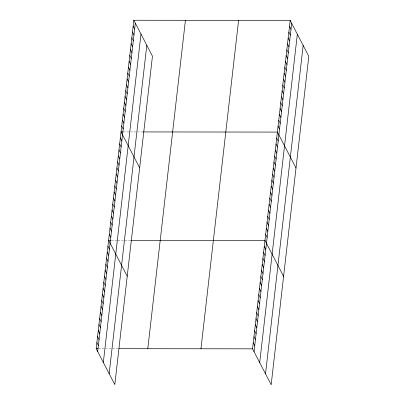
<?xml version="1.0" encoding="UTF-8"?>
<svg xmlns="http://www.w3.org/2000/svg" width="405" height="405" viewBox="0 0 405 405"><rect width="100%" height="100%" fill="white"/><g stroke="black" fill="none" stroke-linecap="round" stroke-linejoin="round"><path stroke-width="0.3" stroke-dasharray="2.02 1.52" d="M123.378 131.914L142.727 131.934M111.542 240.292L117.409 240.297M117.997 240.297L124.446 240.302M125.029 240.302L130.896 240.312M98.536 348.664L117.885 348.685"/><path stroke-width="0.61" d="M133.832 20.25L152.452 56.168L114.807 384.578L96.193 348.659L133.832 20.25L290.193 20.422L308.807 56.341L271.168 384.75L252.548 348.832L290.193 20.422M97.686 351.55L135.331 23.136M103.336 362.45L140.981 34.035M109.158 373.678L146.802 45.269M147.79 348.72L185.429 20.306M200.951 348.776L238.591 20.361M254.046 351.717L291.686 23.308M259.696 362.622L297.336 34.207M265.518 373.85L303.158 45.436M122.791 131.914L121.034 131.909L139.654 167.827M143.314 131.934L277.395 132.081L296.009 167.999M110.96 240.286L108.611 240.286L127.231 276.205M130.896 240.312L264.971 240.454L283.591 276.372M96.193 348.659L97.949 348.664M119.06 348.685L252.548 348.832M289.519 26.295L291.013 29.185M288.846 32.172L290.339 35.063M288.168 38.05L289.666 40.935M287.494 43.927L288.993 46.813M286.821 49.805L288.32 52.691M286.148 55.682L287.646 58.568M285.474 61.56L286.973 64.446M284.801 67.432L286.3 70.323M284.128 73.31L285.626 76.201M283.454 79.188L284.953 82.073M282.781 85.065L284.28 87.951M282.108 90.943L283.606 93.828M281.434 96.82L282.933 99.706M280.761 102.698L282.26 105.584M280.088 108.57L281.581 111.461M279.415 114.448L280.908 117.339M278.741 120.326L280.235 123.211M278.068 126.203L279.561 129.089M276.701 138.1L278.2 140.991M276.013 144.124L277.511 147.01M275.324 150.144L276.817 153.029M274.63 156.163L276.129 159.049M273.942 162.182L275.44 165.073M273.253 168.207L274.747 171.092M272.56 174.226L274.058 177.112M271.871 180.245L273.37 183.136M271.183 186.27L272.676 189.155M270.489 192.289L271.988 195.175M269.801 198.308L271.299 201.199M269.112 204.333L270.606 207.218M268.424 210.352L269.917 213.238M267.73 216.371L269.229 219.262M267.042 222.396L268.54 225.281M266.353 228.415L267.847 231.301M265.66 234.434L267.158 237.32M264.283 246.478L265.776 249.364M263.589 252.497L265.088 255.383M262.901 258.517L264.399 261.407M262.212 264.541L263.706 267.427M261.519 270.56L263.017 273.446M133.159 26.128L134.657 29.013M260.83 276.58L262.329 279.47M132.486 32.005L133.984 34.891M260.142 282.604L261.635 285.49M131.812 37.883L133.311 40.768M259.448 288.623L260.947 291.509M131.139 43.755L132.632 46.646M258.76 294.643L260.258 297.533M130.466 49.633L131.959 52.523M258.071 300.667L259.565 303.553M129.792 55.51L131.286 58.396M257.377 306.686L258.876 309.572M129.119 61.388L130.612 64.273M256.689 312.706L258.188 315.596M128.446 67.265L129.939 70.151M256 318.73L257.494 321.616M127.772 73.143L129.266 76.029M255.312 324.749L256.805 327.635M127.099 79.021L128.593 81.906M254.618 330.769L256.117 333.654M126.421 84.893L127.919 87.784M253.93 336.788L255.428 339.679M125.747 90.771L127.246 93.661M253.241 342.812L254.735 345.698M125.074 96.648L126.573 99.534M124.401 102.526L125.899 105.411M123.727 108.403L125.226 111.289M123.054 114.281L124.553 117.166M122.381 120.158L123.879 123.044M121.708 126.031L123.206 128.922M120.346 137.933L121.839 140.819M119.652 143.952L121.151 146.838M118.964 149.971L120.462 152.862M118.275 155.996L119.769 158.881M117.582 162.015L119.08 164.901M116.893 168.035L118.392 170.92M116.205 174.054L117.698 176.944M115.516 180.078L117.01 182.964M114.823 186.097L116.321 188.983M114.134 192.117L115.633 195.007M113.446 198.141L114.939 201.027M112.752 204.16L114.251 207.046M112.064 210.18L113.562 213.07M111.375 216.204L112.868 219.09M110.681 222.223L112.18 225.109M109.993 228.243L111.491 231.133M109.304 234.267L110.798 237.153M107.922 246.306L109.421 249.196M107.234 252.33L108.727 255.216M106.54 258.349L108.039 261.235M105.852 264.369L107.35 267.254M105.163 270.388L106.657 273.279M104.47 276.412L105.968 279.298M103.781 282.432L105.28 285.317M103.093 288.451L104.586 291.342M102.404 294.475L103.898 297.361M101.711 300.495L103.209 303.38M101.022 306.514L102.521 309.405M100.334 312.538L101.827 315.424M99.64 318.558L101.139 321.443M98.952 324.577L100.45 327.468M98.263 330.601L99.757 333.487M97.57 336.621L99.068 339.506M96.881 342.64L98.38 345.526"/></g></svg>
